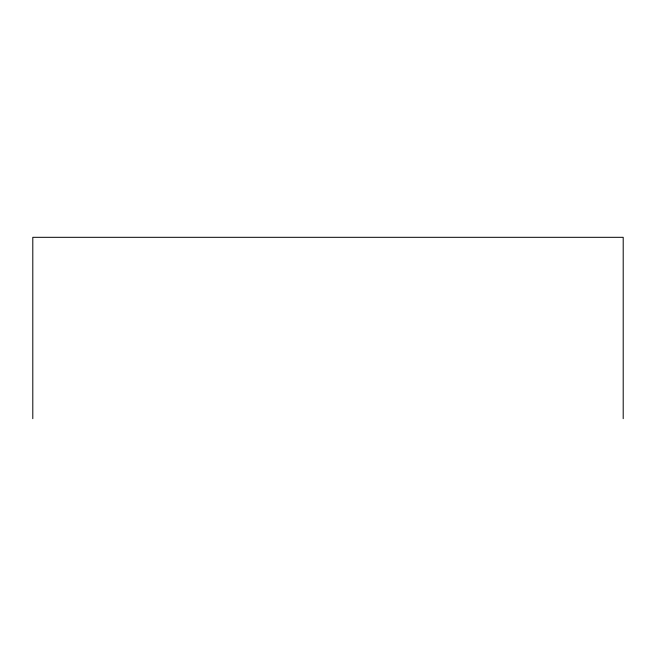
<?xml version="1.0" encoding="UTF-8"?>
<svg xmlns="http://www.w3.org/2000/svg" width="656" height="656" viewBox="0 0 656 656"><rect width="100%" height="100%" fill="white"/><g stroke="black" fill="none" stroke-linecap="round" stroke-linejoin="round"><path stroke-width="0.98" d="M623.2 418.684L623.2 237.316L32.8 237.316L32.8 418.684"/></g></svg>
